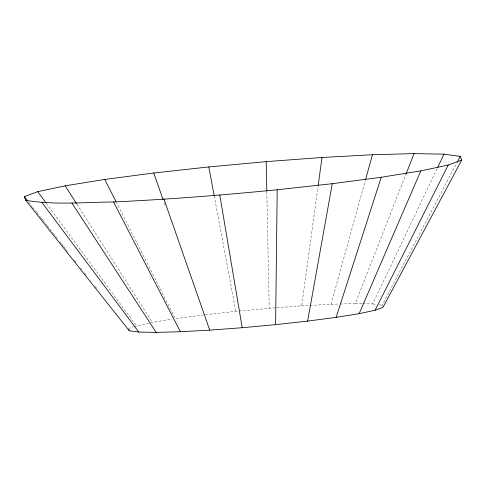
<?xml version="1.0" encoding="UTF-8"?>
<svg xmlns="http://www.w3.org/2000/svg" width="486" height="486" viewBox="0 0 486 486"><rect width="100%" height="100%" fill="white"/><g stroke="black" fill="none" stroke-linecap="round" stroke-linejoin="round"><path stroke-width="0.36" stroke-dasharray="2.43 1.82" d="M276.759 307.705L301.678 305.852L318.002 186.703M309.953 305.402L331.021 304.26L365.369 180.27M340.097 304.011L355.23 303.604L406.041 174.037M362.805 303.744L372.653 303.926L437.157 168.533M382.531 306.289L382.111 305.214L456.731 163.083M128.462 328.621L133.45 326.786M134.16 326.525L150.083 322.801M150.806 322.643L172.305 319.108M203.774 314.885L175.276 318.634L116.737 203.093M205.262 314.721L235.813 311.35L275.999 307.76M301.678 305.852L309.199 305.439M331.021 304.26L339.337 304.029M355.23 303.604L362.046 303.732M372.653 303.926L376.292 304.424M379.202 304.819L382.111 305.214M28.522 201.969L32.276 206.726M32.744 207.322L36.499 212.078M36.966 212.668L40.721 217.424M41.195 218.02L42.598 219.806M43.066 220.401L46.82 225.158M47.294 225.753L52.919 232.885M53.393 233.48L55.27 235.862M55.738 236.457L57.148 238.237M59.96 241.809L61.37 243.589M61.837 244.185L63.247 245.971M63.715 246.566L65.592 248.941M66.06 249.537L67.469 251.323M74.504 260.241L75.913 262.021M80.603 267.968L82.013 269.754M84.825 273.32L86.235 275.106M95.153 286.4L96.556 288.186M46.267 203.245L136.293 325.742M76.995 204.314L152.258 322.333M164.298 202.954L165.307 205.803M214.235 195.967L235.813 311.35M266.814 191.867L269.208 308.27"/><path stroke-width="0.73" d="M275.605 324.636L277.196 189.771L332.26 183.696L381.243 177.256L420.803 170.89L448.244 165.033L461.7 160.082L460.254 156.383L443.997 154.177L414.048 153.612L372.44 154.742L322.011 157.476L266.194 161.638L208.804 166.935L153.74 173.01L104.757 179.443L65.197 185.81L37.756 191.666L24.3 196.617L25.746 200.317L129.306 330.778L138.765 332.06L156.188 332.388L180.397 331.731L209.739 330.14L242.21 327.716L275.605 324.636L307.644 321.1L336.142 317.358L359.154 313.652L375.125 310.244L382.95 307.365L461.7 160.082M318.209 185.202L322.011 157.476M307.644 321.1L332.26 183.696M365.569 179.541L372.44 154.742M336.142 317.358L381.243 177.256M406.041 174.037L414.048 153.612M359.154 313.652L420.803 170.89M437.807 167.166L443.997 154.177M375.125 310.244L448.244 165.033M457.083 162.415L460.254 156.383M25.746 200.317C54.76 205.159 84.327 202.279 113.56 201.957C168.211 199.448 222.758 195.117 277.196 189.771M24.3 196.617L27.587 200.779M42.003 202.528L138.765 332.06M37.756 191.666L45.818 202.638M71.952 203.087L156.188 332.388M65.197 185.81L76.588 203.677M113.56 201.957L180.397 331.731M104.757 179.443L116.057 201.745M128.887 329.696L129.306 330.778M153.74 173.01L163.041 199.388M163.989 199.224L209.739 330.14M208.804 166.935L214.235 195.967M219.806 195.068L242.21 327.716M266.194 161.638L266.802 191.113"/></g></svg>
